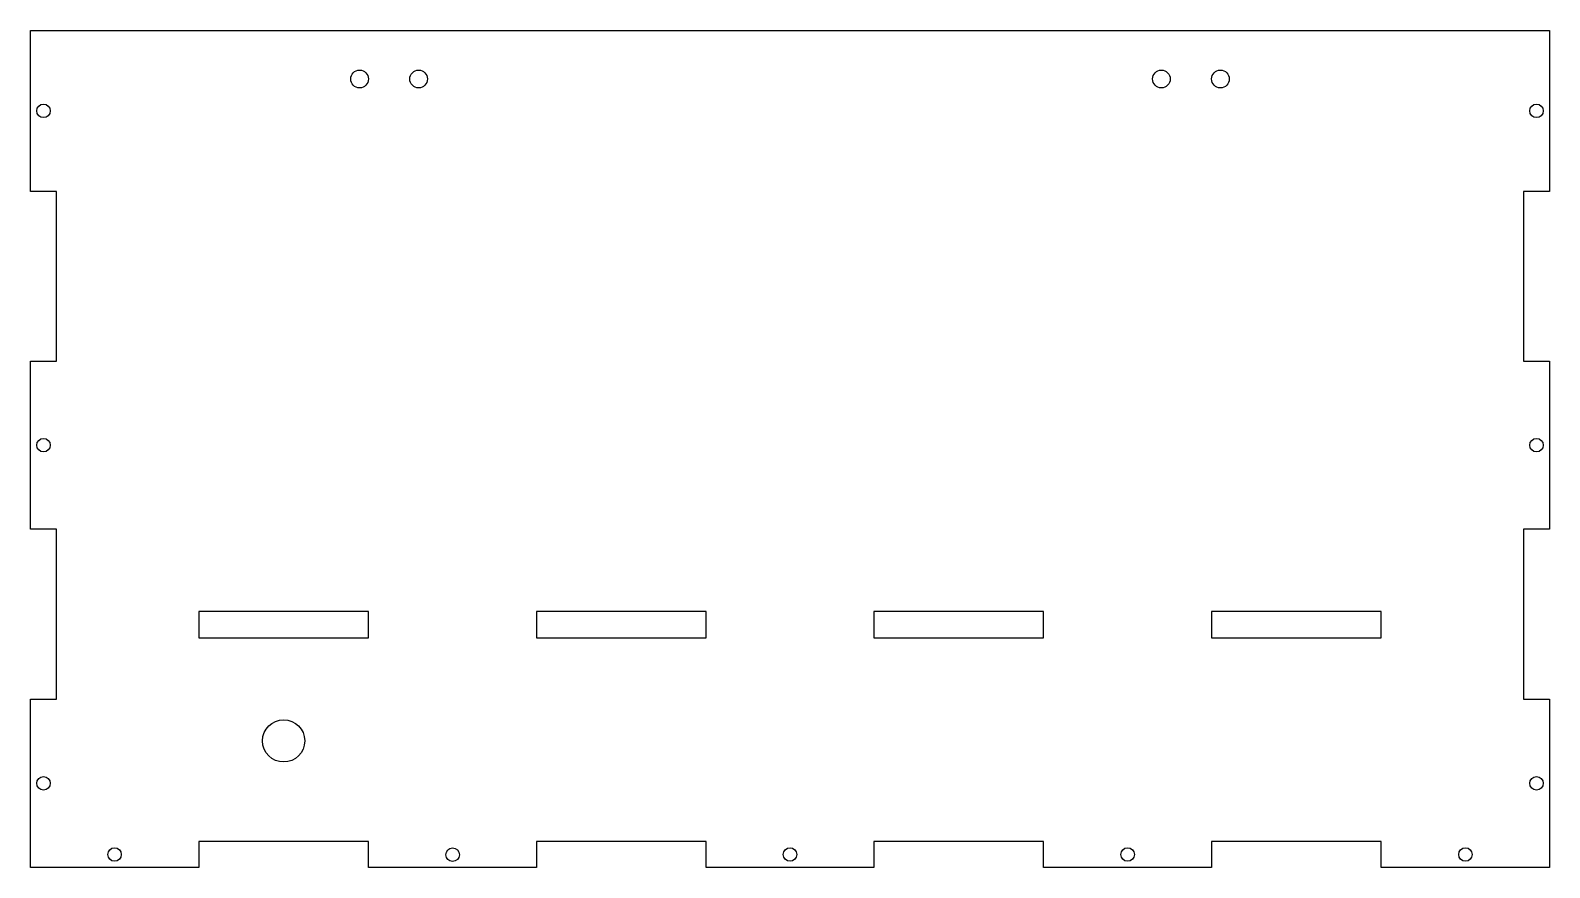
# Model space of a CAD drawing. Header units: millimetres. Extents: x -180 to 180, y -99 to 99.
import ezdxf

# ---------------------------------------------------------------- set-up
doc = ezdxf.new("R2010")
doc.units = ezdxf.units.MM

msp = doc.modelspace()

# ---------------------------------------------------------------- linework, layer by layer
at = {"color": 7, "linetype": 'Continuous', "lineweight": 25}
for p, q in [((-180, 99.105), (180, 99.105)), ((-180, 60.995), (-180, 99.105)), ((180, 99.105), (180, 60.995)), ((-173.8, 60.995), (-180, 60.995)), ((-173.8, 20.795), (-173.8, 60.995)), ((180, 60.995), (173.8, 60.995)), ((173.8, 60.995), (173.8, 20.795)), ((-180, 20.795), (-173.8, 20.795)), ((-180, -19.005), (-180, 20.795)), ((173.8, 20.795), (180, 20.795)), ((180, 20.795), (180, -19.005)), ((-173.8, -19.005), (-180, -19.005)), ((-173.8, -59.205), (-173.8, -19.005)), ((180, -19.005), (173.8, -19.005)), ((173.8, -19.005), (173.8, -59.205)), ((-99.9, -38.505), (-140.1, -38.505)), ((-140.1, -38.505), (-140.1, -44.705)), ((-99.9, -44.705), (-99.9, -38.505)), ((-19.9, -38.505), (-60.1, -38.505)), ((-60.1, -38.505), (-60.1, -44.705)), ((-19.9, -44.705), (-19.9, -38.505)), ((60.1, -38.505), (19.9, -38.505)), ((19.9, -38.505), (19.9, -44.705)), ((60.1, -44.705), (60.1, -38.505)), ((140.1, -38.505), (99.9, -38.505)), ((99.9, -38.505), (99.9, -44.705)), ((140.1, -44.705), (140.1, -38.505)), ((-140.1, -44.705), (-99.9, -44.705)), ((-60.1, -44.705), (-19.9, -44.705)), ((19.9, -44.705), (60.1, -44.705)), ((99.9, -44.705), (140.1, -44.705)), ((-180, -99.105), (-180, -59.205)), ((-180, -59.205), (-173.8, -59.205)), ((173.8, -59.205), (180, -59.205)), ((180, -59.205), (180, -99.105)), ((-99.9, -92.905), (-140.1, -92.905)), ((-140.1, -92.905), (-140.1, -99.105)), ((-99.9, -99.105), (-99.9, -92.905)), ((-19.9, -92.905), (-60.1, -92.905)), ((-60.1, -92.905), (-60.1, -99.105)), ((-19.9, -99.105), (-19.9, -92.905)), ((60.1, -92.905), (19.9, -92.905)), ((19.9, -92.905), (19.9, -99.105)), ((60.1, -99.105), (60.1, -92.905)), ((140.1, -92.905), (99.9, -92.905)), ((99.9, -92.905), (99.9, -99.105)), ((140.1, -99.105), (140.1, -92.905)), ((-140.1, -99.105), (-180, -99.105)), ((-60.1, -99.105), (-99.9, -99.105)), ((19.9, -99.105), (-19.9, -99.105)), ((99.9, -99.105), (60.1, -99.105)), ((180, -99.105), (140.1, -99.105))]:
    msp.add_line(p, q, dxfattribs=at)
for centre, radius in [((-102, 87.605), 2.1), ((-88, 87.605), 2.1), ((88, 87.605), 2.1), ((102, 87.605), 2.1), ((-176.9, 80.05), 1.6), ((176.9, 80.05), 1.6), ((-176.9, 0.895), 1.6), ((176.9, 0.895), 1.6), ((-120, -69.105), 5), ((-176.9, -79.155), 1.6), ((176.9, -79.155), 1.6), ((-160.05, -96.005), 1.6), ((-79.95, -96.055), 1.6), ((0, -96.005), 1.6), ((80, -96.005), 1.6), ((160.05, -96.005), 1.6)]:
    msp.add_circle(centre, radius, dxfattribs=at)

doc.saveas('drawing.dxf')
